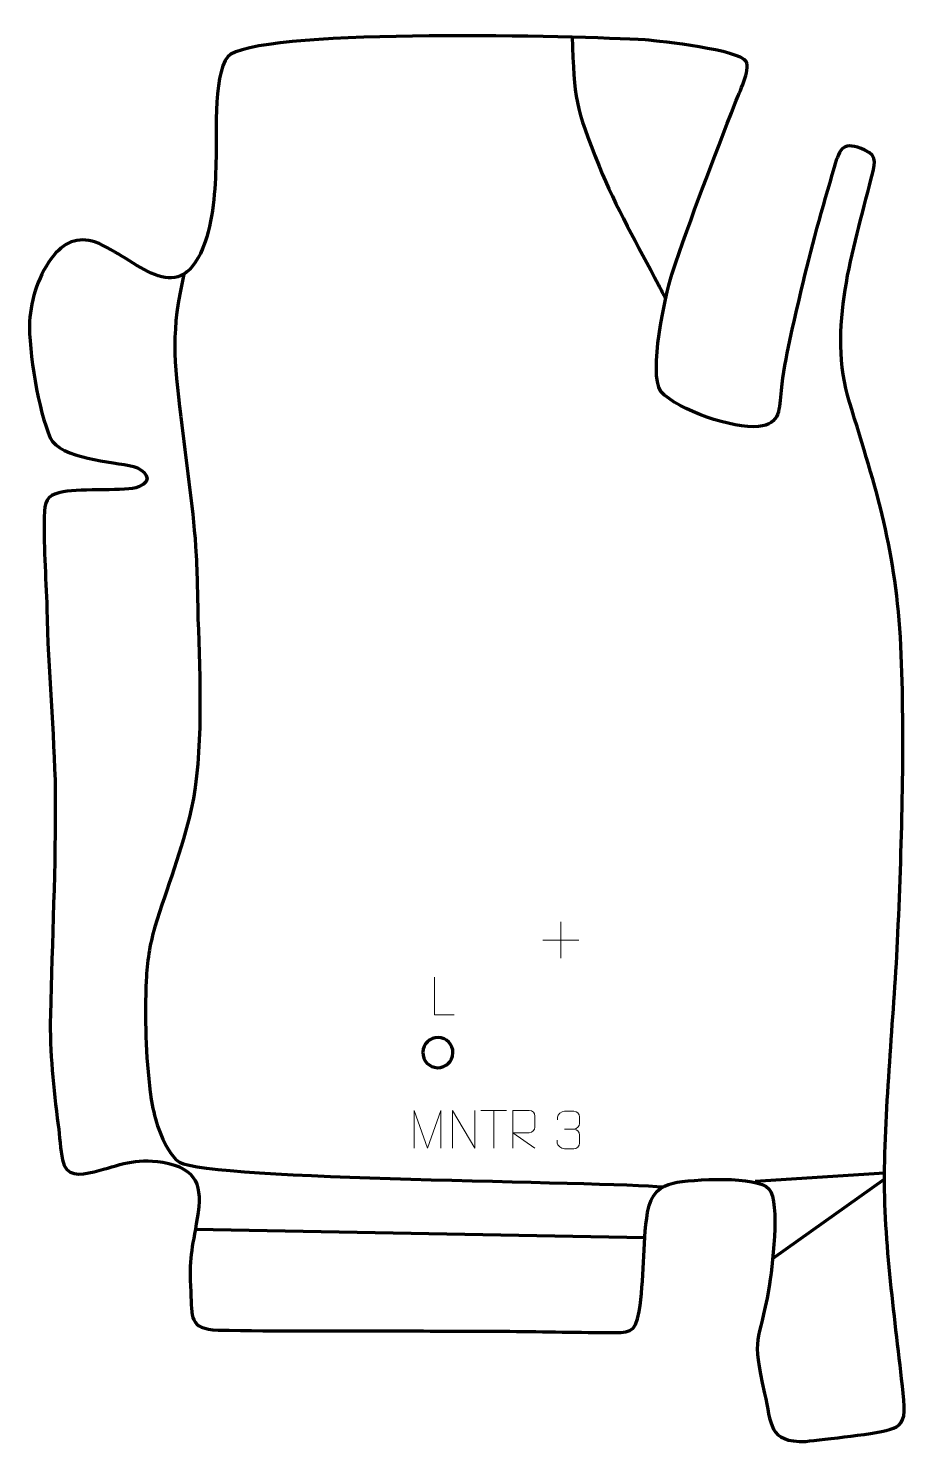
# Model space of a CAD drawing. Header units: millimetres. Extents: x 1069 to 1651, y -37 to 902.
import ezdxf

# ---------------------------------------------------------------- set-up
doc = ezdxf.new("R2010")
doc.units = ezdxf.units.MM
doc.header["$MEASUREMENT"] = 0
doc.layers.add('layer 2', color=7, linetype='Continuous')
doc.layers.add('layer 3', color=7, linetype='Continuous')

msp = doc.modelspace()

# ---------------------------------------------------------------- linework, layer by layer
at = {"layer": 'layer 2', "color": 140, "lineweight": 158}
for points, knots in [([(1429.72, 897.0397), (1431.1882, 854.438), (1431.5124, 850.7098), (1447.6515, 810.6375), (1447.6515, 810.6375), (1458.3389, 784.1016), (1473.5121, 757.457), (1486.9047, 732.0127), (1486.9047, 732.0127), (1488.5212, 728.9415), (1490.1366, 725.8699), (1491.7513, 722.7977)], [0, 0, 0, 0, 0.25, 0.25, 0.25, 0.25, 0.5, 0.5, 0.5, 0.5, 1, 1, 1, 1]), ([(1172.0604, 739.0832), (1163.2578, 701.7637), (1165.4606, 681.8279), (1169.9192, 644.2436), (1169.9192, 644.2436), (1173.3474, 615.5252), (1177.7263, 587.0724), (1179.8034, 558.193), (1179.8034, 558.193), (1180.9063, 542.0867), (1180.9543, 526.3516), (1181.3728, 510.2665), (1181.3728, 510.2665), (1182.4943, 472.1862), (1185.1222, 420.5256), (1176.9033, 383.8953), (1176.9033, 383.8953), (1170.953, 357.3763), (1160.6694, 331.7631), (1152.7575, 305.762), (1152.7575, 305.762), (1149.07, 293.264), (1147.7363, 283.0693), (1146.9891, 270.1156), (1146.9891, 270.1156), (1146.004, 246.2672), (1146.654, 219.6565), (1149.6494, 195.9839), (1149.6494, 195.9839), (1149.6494, 195.9839), (1149.781, 194.9995), (1149.781, 194.9995), (1149.781, 194.9995), (1151.6754, 181.8523), (1154.7563, 169.8491), (1161.5909, 158.3358), (1161.5909, 158.3358), (1163.8724, 154.8756), (1165.5456, 151.8382), (1169.0859, 149.7097), (1169.0859, 149.7097), (1189.1515, 137.6461), (1451.2189, 137.0317), (1490.1283, 133.2595)], [0, 0, 0, 0, 0.08333333, 0.08333333, 0.08333333, 0.08333333, 0.16666667, 0.16666667, 0.16666667, 0.16666667, 0.25, 0.25, 0.25, 0.25, 0.33333333, 0.33333333, 0.33333333, 0.33333333, 0.41666667, 0.41666667, 0.41666667, 0.41666667, 0.5, 0.5, 0.5, 0.5, 0.58333333, 0.58333333, 0.58333333, 0.58333333, 0.66666667, 0.66666667, 0.66666667, 0.66666667, 0.75, 0.75, 0.75, 0.75, 0.83333333, 0.83333333, 0.83333333, 0.83333333, 1, 1, 1, 1])]:
    msp.add_open_spline(points, degree=3, knots=knots, dxfattribs=at)
at = {"layer": 'layer 2', "color": 250, "lineweight": 9}
for points in [[(1422.1171, 309.0589), (1422.1171, 309.0589), (1422.1171, 285.081), (1422.1171, 285.081)], [(1410.1282, 297.0699), (1410.1282, 297.0699), (1434.1061, 297.0699), (1434.1061, 297.0699)], [(1369.1989, 183.9668), (1369.1989, 183.9668), (1386.1861, 183.9668), (1386.1861, 183.9668)], [(1377.6927, 159.0368), (1377.6927, 159.0368), (1377.6927, 183.9903), (1377.6927, 183.9903)], [(1424.5943, 171.5135), (1424.5943, 171.5135), (1430.7907, 171.5135), (1430.7907, 171.5135)]]:
    msp.add_open_spline(points, degree=3, dxfattribs=at)
for points, knots in [([(1351.2983, 247.3895), (1351.2983, 247.3895), (1338.3492, 247.3895), (1338.3492, 247.3895), (1338.3492, 247.3895), (1338.3492, 247.3895), (1338.3492, 272.3431), (1338.3492, 272.3431)], [0, 0, 0, 0, 0.33333333, 0.33333333, 0.33333333, 0.33333333, 1, 1, 1, 1]), ([(1324.8707, 159.0332), (1324.8707, 159.0332), (1324.8707, 183.9911), (1324.8707, 183.9911), (1324.8707, 183.9911), (1324.8707, 183.9911), (1333.7958, 159.0332), (1333.7958, 159.0332), (1333.7958, 159.0332), (1333.7958, 159.0332), (1342.5557, 183.9906), (1342.5557, 183.9906), (1342.5557, 183.9906), (1342.5557, 183.9906), (1342.5557, 159.0332), (1342.5557, 159.0332)], [0, 0, 0, 0, 0.2, 0.2, 0.2, 0.2, 0.4, 0.4, 0.4, 0.4, 0.6, 0.6, 0.6, 0.6, 1, 1, 1, 1]), ([(1350.3651, 159.0368), (1350.3651, 159.0368), (1350.3651, 183.9903), (1350.3651, 183.9903), (1350.3651, 183.9903), (1350.3651, 183.9903), (1365.0199, 159.0368), (1365.0199, 159.0368), (1365.0199, 159.0368), (1365.0199, 159.0368), (1365.0199, 183.9903), (1365.0199, 183.9903)], [0, 0, 0, 0, 0.25, 0.25, 0.25, 0.25, 0.5, 0.5, 0.5, 0.5, 1, 1, 1, 1]), ([(1390.3604, 159.0368), (1390.3604, 159.0368), (1390.3604, 183.9903), (1390.3604, 183.9903), (1390.3604, 183.9903), (1393.9552, 183.9903), (1397.5507, 183.9903), (1401.1459, 183.9903), (1401.1459, 183.9903), (1403.4712, 183.9526), (1405.0285, 182.4626), (1405.0244, 180.0962), (1405.0244, 180.0962), (1405.024, 178.0607), (1405.024, 175.0013), (1405.0244, 172.9653), (1405.0244, 172.9653), (1405.0179, 171.0898), (1403.2056, 169.148), (1401.1961, 169.1289), (1401.1961, 169.1289), (1401.1961, 169.1289), (1390.3604, 169.1289), (1390.3604, 169.1289), (1390.3604, 169.1289), (1390.3604, 169.1289), (1405.0151, 159.0368), (1405.0151, 159.0368)], [0, 0, 0, 0, 0.125, 0.125, 0.125, 0.125, 0.25, 0.25, 0.25, 0.25, 0.375, 0.375, 0.375, 0.375, 0.5, 0.5, 0.5, 0.5, 0.625, 0.625, 0.625, 0.625, 0.75, 0.75, 0.75, 0.75, 1, 1, 1, 1]), ([(1419.8846, 177.7587), (1419.8846, 177.7587), (1419.8846, 179.6159), (1419.8846, 179.6159), (1419.8846, 179.6159), (1419.8703, 181.3578), (1422.5348, 183.4759), (1424.5939, 183.4532), (1424.5939, 183.4532), (1426.658, 183.4532), (1428.722, 183.4532), (1430.7857, 183.4532), (1430.7857, 183.4532), (1432.9802, 183.462), (1434.5785, 181.6152), (1434.6229, 179.7031), (1434.6229, 179.7031), (1434.6225, 178.268), (1434.6225, 176.8329), (1434.6229, 175.3974), (1434.6229, 175.3974), (1434.5743, 173.7439), (1432.9717, 171.5139), (1430.7734, 171.5239), (1430.7734, 171.5239), (1432.9771, 171.5127), (1434.5851, 169.7095), (1434.6391, 167.65), (1434.6391, 167.65), (1434.6387, 165.8653), (1434.6387, 164.0806), (1434.6391, 162.2955), (1434.6391, 162.2955), (1434.6492, 160.2341), (1432.5943, 158.471), (1430.7734, 158.4791), (1430.7734, 158.4791), (1428.7081, 158.4794), (1426.6429, 158.4794), (1424.5773, 158.4791), (1424.5773, 158.4791), (1422.4087, 158.4906), (1419.8777, 160.8908), (1419.8591, 162.3526), (1419.8591, 162.3526), (1419.8591, 162.3526), (1419.8591, 164.2612), (1419.8591, 164.2612)], [0, 0, 0, 0, 0.07692308, 0.07692308, 0.07692308, 0.07692308, 0.15384615, 0.15384615, 0.15384615, 0.15384615, 0.23076923, 0.23076923, 0.23076923, 0.23076923, 0.30769231, 0.30769231, 0.30769231, 0.30769231, 0.38461538, 0.38461538, 0.38461538, 0.38461538, 0.46153846, 0.46153846, 0.46153846, 0.46153846, 0.53846154, 0.53846154, 0.53846154, 0.53846154, 0.61538462, 0.61538462, 0.61538462, 0.61538462, 0.69230769, 0.69230769, 0.69230769, 0.69230769, 0.76923077, 0.76923077, 0.76923077, 0.76923077, 0.84615385, 0.84615385, 0.84615385, 0.84615385, 1, 1, 1, 1])]:
    msp.add_open_spline(points, degree=3, knots=knots, dxfattribs=at)
at = {"layer": 'layer 2', "color": 142, "lineweight": 200}
msp.add_open_spline([(1340.3449, 212.3611), (1334.8236, 212.4922), (1330.4541, 217.0744), (1330.5852, 222.5957), (1330.5852, 222.5957), (1330.7163, 228.1169), (1335.2985, 232.4866), (1340.8198, 232.3554), (1340.8198, 232.3554), (1346.3411, 232.2243), (1350.7107, 227.6421), (1350.5795, 222.1208), (1350.5795, 222.1208), (1350.4484, 216.5996), (1345.8662, 212.2299), (1340.3449, 212.3611)], degree=3, knots=[0, 0, 0, 0, 0.2, 0.2, 0.2, 0.2, 0.4, 0.4, 0.4, 0.4, 0.6, 0.6, 0.6, 0.6, 1, 1, 1, 1], dxfattribs=at)
at = {"layer": 'layer 2', "color": 140, "lineweight": 158}
for points in [[(1551.2106, 137.0328), (1551.2106, 137.0328), (1636.9991, 142.6788), (1636.9991, 142.6788)], [(1636.9723, 138.4286), (1636.9723, 138.4286), (1562.7854, 85.6302), (1562.7854, 85.6302)], [(1477.8762, 99.3427), (1477.8762, 99.3427), (1179.5794, 104.961), (1179.5794, 104.961)]]:
    msp.add_open_spline(points, degree=3, dxfattribs=at)
at = {"layer": 'layer 3', "color": 242, "lineweight": 158}
msp.add_open_spline([(1478.13, 894.4463), (1488.7403, 893.6046), (1540.8791, 887.8242), (1545.1999, 880.1581), (1545.1999, 880.1581), (1548.2349, 874.7734), (1540.4175, 859.1445), (1538.0889, 853.1215), (1538.0889, 853.1215), (1523.593, 815.4953), (1508.6174, 777.024), (1495.8085, 738.8315), (1495.8085, 738.8315), (1491.2949, 723.8791), (1480.3257, 673.8535), (1488.5365, 661.2044), (1488.5365, 661.2044), (1500.5057, 648.3221), (1536.3646, 636.4315), (1553.4608, 637.8293), (1553.4608, 637.8293), (1568.1961, 639.7048), (1567.1175, 649.6079), (1568.3425, 661.8004), (1568.3425, 661.8004), (1570.6457, 683.5985), (1576.6776, 706.5697), (1581.5126, 728.0816), (1581.5126, 728.0816), (1587.7795, 755.3802), (1595.6964, 783.1544), (1603.6063, 810.0479), (1603.6063, 810.0479), (1607.485, 823.2358), (1609.6858, 827.4883), (1623.9395, 821.3993), (1623.9395, 821.3993), (1633.402, 817.3569), (1630.1801, 810.9652), (1628.1337, 802.4005), (1628.1337, 802.4005), (1616.3516, 754.49), (1598.7491, 703.17), (1613.7355, 653.9811), (1613.7355, 653.9811), (1632.1361, 594.8339), (1644.7676, 555.2505), (1647.8793, 492.2544), (1647.8793, 492.2544), (1650.652, 429.7124), (1648.5889, 364.1051), (1645.9158, 301.4853), (1645.9158, 301.4853), (1643.4912, 248.1027), (1637.6296, 193.8225), (1636.9704, 140.578), (1636.9704, 140.578), (1636.9, 90.4846), (1644.8256, 41.4632), (1649.8711, -8.2194), (1649.8711, -8.2194), (1651.0796, -20.1194), (1648.7526, -24.6797), (1643.0696, -26.9139), (1643.0696, -26.9139), (1633.143, -30.8167), (1596.9355, -34.1333), (1584.7706, -35.6464), (1584.7706, -35.6464), (1559.7143, -36.5481), (1562.0098, -23.7792), (1557.3845, -3.7905), (1557.3845, -3.7905), (1548.3042, 35.719), (1553.7347, 28.1544), (1560.2745, 65.868), (1560.2745, 65.868), (1562.2331, 78.5348), (1568.1028, 122.9112), (1560.2791, 131.947), (1560.2791, 131.947), (1552.6993, 140.701), (1509.5365, 138.5594), (1496.6717, 135.7572), (1496.6717, 135.7572), (1488.5333, 133.7693), (1481.8914, 129.0261), (1479.7645, 116.5328), (1479.7645, 116.5328), (1476.2765, 94.5033), (1477.7054, 71.6327), (1474.1896, 50.5131), (1474.1896, 50.5131), (1471.6864, 35.4764), (1467.1849, 36.5432), (1453.2936, 36.5989), (1453.2936, 36.5989), (1430.2758, 36.691), (1407.115, 37.2921), (1384.029, 37.4105), (1384.029, 37.4105), (1360.4717, 37.5313), (1336.9142, 37.5565), (1313.3568, 37.6841), (1313.3568, 37.6841), (1273.8997, 37.8644), (1234.1024, 37.2683), (1194.6937, 38.2263), (1194.6937, 38.2263), (1175.0466, 39.1177), (1177.5475, 46.7561), (1176.5606, 63.5768), (1176.5606, 63.5768), (1175.2645, 85.6654), (1177.2888, 91.4962), (1180.9125, 112.4674), (1180.9125, 112.4674), (1184.3812, 133.758), (1181.134, 145.4429), (1158.0175, 149.5977), (1158.0175, 149.5977), (1138.8296, 152.7539), (1130.0245, 147.5831), (1112.4435, 143.2725), (1112.4435, 143.2725), (1102.7753, 140.9021), (1093.8781, 139.6839), (1091.437, 151.2987), (1091.437, 151.2987), (1090.1322, 157.5069), (1089.4492, 167.4176), (1088.5998, 174.135), (1088.5998, 174.135), (1085.4114, 199.3472), (1082.8811, 221.7995), (1083.3921, 247.3609), (1083.3921, 247.3609), (1084.5567, 296.5309), (1086.9584, 346.3693), (1086.6543, 395.4858), (1086.6543, 395.4858), (1085.9171, 436.0107), (1081.7969, 476.1387), (1081.0927, 516.9149), (1081.0927, 516.9149), (1080.4346, 537.8637), (1078.6095, 560.9081), (1079.5161, 581.6427), (1079.5161, 581.6427), (1079.8896, 590.1862), (1083.334, 593.001), (1091.9948, 594.5861), (1091.9948, 594.5861), (1104.4054, 596.8576), (1133.9466, 594.6767), (1141.9203, 597.8123), (1141.9203, 597.8123), (1152.7467, 602.0698), (1145.9058, 609.3741), (1138.5399, 611.3465), (1138.5399, 611.3465), (1124.6174, 614.8827), (1089.9138, 616.2099), (1083.3274, 630.4649), (1083.3274, 630.4649), (1075.6763, 647.7743), (1068.7371, 687.8298), (1069.6299, 707.7143), (1069.6299, 707.7143), (1070.2996, 722.6292), (1076.0878, 739.5966), (1085.5348, 751.2723), (1085.5348, 751.2723), (1093.9334, 761.6522), (1103.2459, 764.1713), (1115.7068, 759.3637), (1115.7068, 759.3637), (1142.8612, 746.8771), (1169.9171, 714.3198), (1186.1607, 760.5819), (1186.1607, 760.5819), (1192.2247, 777.8523), (1192.8304, 798.5382), (1193.3981, 816.7378), (1193.3981, 816.7378), (1193.5297, 829.9894), (1191.4502, 878.3378), (1203.1677, 885.0374), (1203.1677, 885.0374), (1233.1914, 902.204), (1432.7638, 897.1407), (1478.13, 894.4463)], degree=3, knots=[0, 0, 0, 0, 0.02040816, 0.02040816, 0.02040816, 0.02040816, 0.04081633, 0.04081633, 0.04081633, 0.04081633, 0.06122449, 0.06122449, 0.06122449, 0.06122449, 0.08163265, 0.08163265, 0.08163265, 0.08163265, 0.10204082, 0.10204082, 0.10204082, 0.10204082, 0.12244898, 0.12244898, 0.12244898, 0.12244898, 0.14285714, 0.14285714, 0.14285714, 0.14285714, 0.16326531, 0.16326531, 0.16326531, 0.16326531, 0.18367347, 0.18367347, 0.18367347, 0.18367347, 0.20408163, 0.20408163, 0.20408163, 0.20408163, 0.2244898, 0.2244898, 0.2244898, 0.2244898, 0.24489796, 0.24489796, 0.24489796, 0.24489796, 0.26530612, 0.26530612, 0.26530612, 0.26530612, 0.28571429, 0.28571429, 0.28571429, 0.28571429, 0.30612245, 0.30612245, 0.30612245, 0.30612245, 0.32653061, 0.32653061, 0.32653061, 0.32653061, 0.34693878, 0.34693878, 0.34693878, 0.34693878, 0.36734694, 0.36734694, 0.36734694, 0.36734694, 0.3877551, 0.3877551, 0.3877551, 0.3877551, 0.40816327, 0.40816327, 0.40816327, 0.40816327, 0.42857143, 0.42857143, 0.42857143, 0.42857143, 0.44897959, 0.44897959, 0.44897959, 0.44897959, 0.46938776, 0.46938776, 0.46938776, 0.46938776, 0.48979592, 0.48979592, 0.48979592, 0.48979592, 0.51020408, 0.51020408, 0.51020408, 0.51020408, 0.53061224, 0.53061224, 0.53061224, 0.53061224, 0.55102041, 0.55102041, 0.55102041, 0.55102041, 0.57142857, 0.57142857, 0.57142857, 0.57142857, 0.59183673, 0.59183673, 0.59183673, 0.59183673, 0.6122449, 0.6122449, 0.6122449, 0.6122449, 0.63265306, 0.63265306, 0.63265306, 0.63265306, 0.65306122, 0.65306122, 0.65306122, 0.65306122, 0.67346939, 0.67346939, 0.67346939, 0.67346939, 0.69387755, 0.69387755, 0.69387755, 0.69387755, 0.71428571, 0.71428571, 0.71428571, 0.71428571, 0.73469388, 0.73469388, 0.73469388, 0.73469388, 0.75510204, 0.75510204, 0.75510204, 0.75510204, 0.7755102, 0.7755102, 0.7755102, 0.7755102, 0.79591837, 0.79591837, 0.79591837, 0.79591837, 0.81632653, 0.81632653, 0.81632653, 0.81632653, 0.83673469, 0.83673469, 0.83673469, 0.83673469, 0.85714286, 0.85714286, 0.85714286, 0.85714286, 0.87755102, 0.87755102, 0.87755102, 0.87755102, 0.89795918, 0.89795918, 0.89795918, 0.89795918, 0.91836735, 0.91836735, 0.91836735, 0.91836735, 0.93877551, 0.93877551, 0.93877551, 0.93877551, 0.95918367, 0.95918367, 0.95918367, 0.95918367, 1, 1, 1, 1], dxfattribs=at)

doc.saveas('drawing.dxf')
